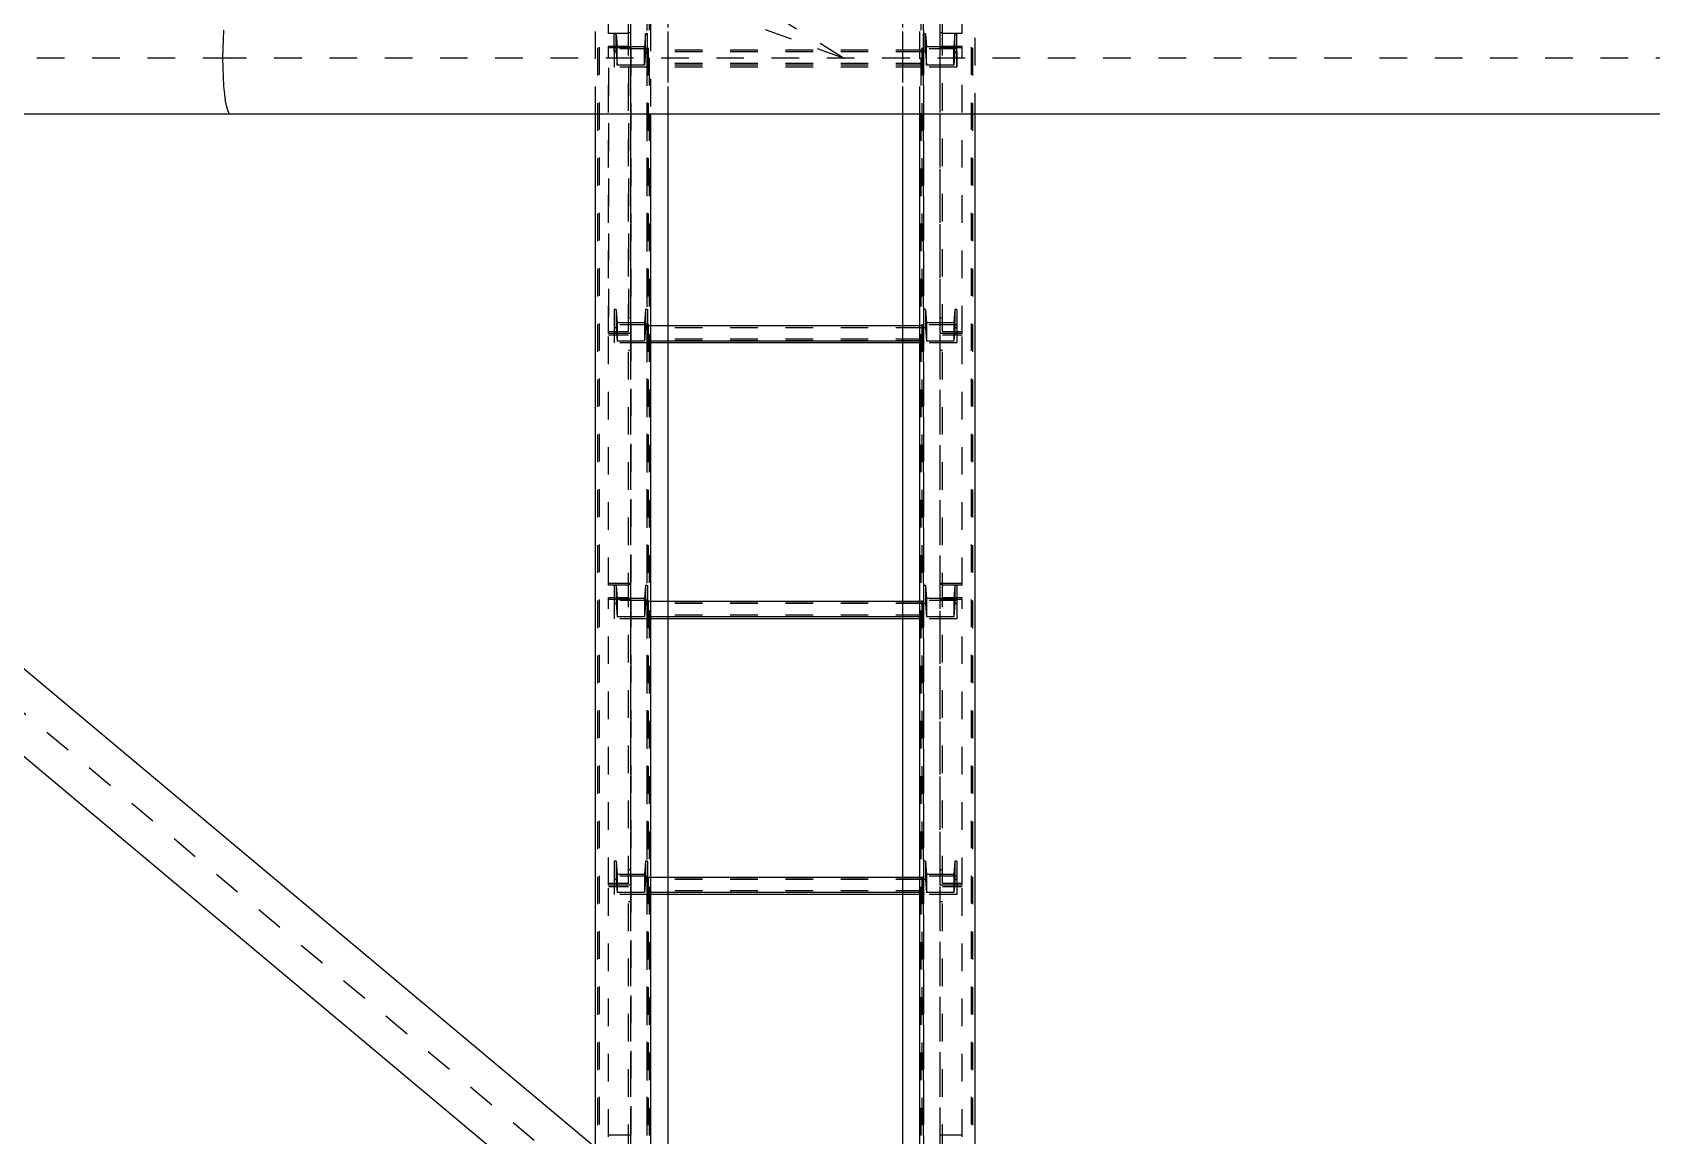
# Model space of a CAD drawing. Header units: millimetres. Extents: x 149919 to 150445, y 136651 to 136866.
# Drawn here: x 150245.64 to 150251.5, y 136786.58 to 136790.57 of the extents above; entities that cross this region are included whole.
import ezdxf

# ---------------------------------------------------------------- set-up
doc = ezdxf.new("R2010")
doc.units = ezdxf.units.MM
doc.header["$LTSCALE"] = 0.25
for name, pattern in [('CENTER', [50.8, 31.75, -6.35, 6.35, -6.35]), ('XKITLINE00', [0]), ('XKITLINE02', [4, 2, -2]), ('XKITLINE03', [6, 3, -1, 1, -1])]:
    doc.linetypes.add(name, pattern=pattern)

# ---------------------------------------------------------------- blocks, each defined once
blk = doc.blocks.new('çatıı')
at = {"color": 8, "linetype": 'CENTER'}
for p, q in [((10676.04, 14010.27), (10385.47, 14190.27)), ((10676.04, 14010.27), (10448.79, 14092.77)), ((10454.1, 14010.27), (9008.64, 14010.27)), ((10096.38, 14010.27), (11840, 12550.27)), ((11840, 14010.27), (10454.1, 14010.27))]:
    blk.add_line(p, q, dxfattribs=at)
at = {"color": 1, "linetype": 'XKITLINE03'}
for p, q in [((10599, 12460.22), (10599, 14136.58)), ((10711, 12460.22), (10710.99, 14136.58)), ((10605, 12460.27), (10605, 14100.27)), ((10705, 14100.27), (10705, 12460.27)), ((10599.01, 14013.98), (10599.01, 13910.64)), ((10605.02, 14013.62), (10605.02, 14007.01)), ((10705, 14007.01), (10705, 14013.62)), ((10710.99, 13910.64), (10710.99, 14013.98)), ((10705, 14007.72), (10605.02, 14007.72)), ((10605.02, 13913.8), (10605.02, 13907.18)), ((10705, 13907.18), (10705, 13913.8)), ((10599.01, 13910.64), (10599.01, 13820.13)), ((10705, 13907.89), (10605.02, 13907.89)), ((10710.99, 13820.13), (10710.99, 13910.64)), ((10599.01, 13814.33), (10599.01, 13710.99)), ((10605.02, 13813.97), (10605.02, 13807.36)), ((10705, 13807.36), (10705, 13813.97)), ((10710.99, 13710.99), (10710.99, 13814.33)), ((10705, 13808.07), (10605.02, 13808.07)), ((10605.02, 13714.14), (10605.02, 13707.53)), ((10705, 13707.53), (10705, 13714.14)), ((10599.01, 13710.99), (10599.01, 13620.48)), ((10705, 13708.24), (10605.02, 13708.24)), ((10710.99, 13620.48), (10710.99, 13710.99))]:
    blk.add_line(p, q, dxfattribs=at)
at = {"color": 116, "linetype": 'XKITLINE02', "true_color": 0x136734}
for p, q in [((10587.15, 12464.01), (10587.15, 14108.01)), ((10587.68, 12464.27), (10587.68, 14108.55)), ((10591.01, 14019.18), (10591.01, 14108.62)), ((10598.21, 14017.22), (10598.21, 14109.62)), ((10599.01, 14013.65), (10599.01, 14110.24)), ((10604.92, 12464.27), (10604.92, 14108.55)), ((10605.45, 12464.01), (10605.45, 14108.01)), ((10704.55, 12464.01), (10704.54, 14108.01)), ((10705.08, 12464.27), (10705.07, 14108.55)), ((10710.99, 14013.65), (10710.99, 14110.24)), ((10711.79, 14013.65), (10711.79, 14109.62)), ((10718.99, 14019.18), (10718.99, 14110.24)), ((10722.31, 12464.27), (10722.31, 14108.55)), ((10722.85, 12464.01), (10722.84, 14108.01)), ((10605, 12460.27), (10605, 14101.46)), ((10605.85, 12460.36), (10605.85, 14101.37)), ((10612.5, 12461.41), (10612.5, 14101.41)), ((10704.15, 12460.36), (10704.15, 14101.37)), ((10705, 12460.27), (10705, 14101.46)), ((10606.3, 12512.75), (10606.3, 14066.32)), ((10612.5, 13989.97), (10612.5, 14062.48)), ((10723.69, 12527.64), (10723.69, 14052.58)), ((10697.5, 12461.41), (10697.5, 14036.38)), ((10697.5, 13989.97), (10697.5, 14036.38)), ((10703.69, 13989.97), (10703.69, 14040.21)), ((10586.3, 13989.97), (10586.3, 14030.57)), ((10598.21, 14013.65), (10598.21, 14026.83)), ((10598.21, 14019.18), (10591.01, 14019.18)), ((10593.7, 14019.11), (10593.02, 14019.11)), ((10593.02, 14013.59), (10593.02, 14019.11)), ((10593.02, 14012.5), (10593.02, 14019.11)), ((10593.7, 14019.11), (10594.08, 14014.32)), ((10593.7, 14012.5), (10593.7, 14019.11)), ((10599.01, 14019.45), (10598.21, 14019.45)), ((10598.21, 13911.19), (10598.21, 14019.45)), ((10599.01, 14006.75), (10599.01, 14019.45)), ((10604.34, 14019.11), (10603.95, 14014.32)), ((10605.02, 14019.11), (10604.34, 14019.11)), ((10604.34, 14012.5), (10604.34, 14019.11)), ((10605.02, 14013.59), (10605.02, 14019.11)), ((10605.02, 14012.5), (10605.02, 14019.11)), ((10705, 14012.5), (10705, 14019.11)), ((10705, 14013.62), (10705, 14019.11)), ((10705.68, 14019.11), (10705, 14019.11)), ((10705.68, 14012.5), (10705.68, 14019.11)), ((10705.68, 14019.11), (10706.06, 14014.32)), ((10710.99, 13910.64), (10710.99, 14019.45)), ((10711.79, 14019.45), (10710.99, 14019.45)), ((10711.79, 13911.19), (10711.79, 14019.45)), ((10718.99, 14019.18), (10711.79, 14019.18)), ((10716.32, 14019.11), (10715.93, 14014.32)), ((10716.32, 14012.5), (10716.32, 14019.11)), ((10717, 14019.11), (10716.32, 14019.11)), ((10717, 14012.5), (10717, 14019.11)), ((10717, 14013.62), (10717, 14019.11)), ((10598.21, 14014.53), (10591.01, 14014.53)), ((10591.01, 13910.64), (10591.01, 14014.53)), ((10599.01, 14013.98), (10591.01, 14013.98)), ((10605.02, 14013.62), (10593.02, 14013.62)), ((10593.02, 14013.59), (10593.02, 14007.01)), ((10593.7, 14012.5), (10593.02, 14012.5)), ((10593.02, 14012.5), (10593.02, 14007.01)), ((10593.7, 14012.5), (10594.08, 14007.71)), ((10603.95, 14014.32), (10594.08, 14014.32)), ((10594.08, 14007.71), (10594.08, 14014.32)), ((10599.01, 14013.65), (10598.21, 14013.65)), ((10603.95, 14007.71), (10603.95, 14014.32)), ((10604.34, 14012.5), (10603.95, 14007.71)), ((10605.02, 14012.5), (10604.34, 14012.5)), ((10605.02, 14013.59), (10605.02, 14007.01)), ((10605.02, 14007.01), (10605.02, 14013.21)), ((10705, 14013.21), (10605.02, 14013.21)), ((10705, 14013.17), (10605.02, 14013.17)), ((10705, 14012.54), (10605.02, 14012.54)), ((10705, 14012.5), (10605.02, 14012.5)), ((10605.02, 14012.5), (10605.02, 14007.01)), ((10705, 14007.01), (10705, 14013.62)), ((10717, 14013.62), (10705, 14013.62)), ((10705, 14007.01), (10705, 14013.21)), ((10705, 14012.5), (10705, 14007.01)), ((10705.68, 14012.5), (10705, 14012.5)), ((10705.68, 14012.5), (10706.06, 14007.71)), ((10706.06, 14007.71), (10706.06, 14014.32)), ((10715.93, 14014.32), (10706.06, 14014.32)), ((10718.99, 14013.98), (10710.99, 14013.98)), ((10711.79, 14013.65), (10710.99, 14013.65)), ((10718.99, 14014.53), (10711.79, 14014.53)), ((10715.93, 14007.71), (10715.93, 14014.32)), ((10716.32, 14012.5), (10715.93, 14007.71)), ((10717, 14012.5), (10716.32, 14012.5)), ((10717, 14007.01), (10717, 14013.62)), ((10717, 14012.5), (10717, 14007.01)), ((10718.99, 13910.64), (10718.99, 14014.53)), ((10591.01, 14006.75), (10591.01, 13911.19)), ((10605.02, 14007.01), (10593.02, 14007.01)), ((10603.95, 14007.71), (10594.08, 14007.71)), ((10598.21, 14006.75), (10598.21, 13916.11)), ((10599.01, 13910.64), (10599.01, 14006.75)), ((10705, 14008.36), (10605.02, 14008.36)), ((10705, 14007.77), (10605.02, 14007.77)), ((10705, 14007.72), (10605.02, 14007.72)), ((10705, 14007.01), (10605.02, 14007.01)), ((10717, 14007.01), (10705, 14007.01)), ((10715.93, 14007.71), (10706.06, 14007.71)), ((10593.7, 13919.29), (10593.02, 13919.29)), ((10593.02, 13919.29), (10593.02, 13913.8)), ((10593.02, 13919.29), (10593.02, 13912.68)), ((10593.7, 13919.29), (10594.08, 13914.49)), ((10593.7, 13919.29), (10593.7, 13912.68)), ((10604.34, 13919.29), (10603.95, 13914.49)), ((10605.02, 13919.29), (10604.34, 13919.29)), ((10604.34, 13919.29), (10604.34, 13912.68)), ((10605.02, 13919.29), (10605.02, 13913.8)), ((10605.02, 13919.29), (10605.02, 13912.68)), ((10705, 13919.29), (10705, 13912.68)), ((10705, 13919.29), (10705, 13913.8)), ((10705.68, 13919.29), (10705, 13919.29)), ((10705.68, 13919.29), (10705.68, 13912.68)), ((10705.68, 13919.29), (10706.06, 13914.49)), ((10716.32, 13919.29), (10715.93, 13914.49)), ((10716.32, 13919.29), (10716.32, 13912.68)), ((10717, 13919.29), (10716.32, 13919.29)), ((10717, 13919.29), (10717, 13912.68)), ((10717, 13919.29), (10717, 13913.8)), ((10605.02, 13913.8), (10593.02, 13913.8)), ((10593.02, 13913.8), (10593.02, 13907.18)), ((10593.7, 13912.68), (10593.02, 13912.68)), ((10593.02, 13912.68), (10593.02, 13907.18)), ((10593.7, 13912.68), (10594.08, 13907.88)), ((10603.95, 13914.49), (10594.08, 13914.49)), ((10594.08, 13914.49), (10594.08, 13907.88)), ((10599.01, 13916.11), (10598.21, 13916.11)), ((10603.95, 13914.49), (10603.95, 13907.88)), ((10604.34, 13912.68), (10603.95, 13907.88)), ((10605.02, 13912.68), (10604.34, 13912.68)), ((10605.02, 13913.8), (10605.02, 13907.18)), ((10605.02, 13907.18), (10605.02, 13913.38)), ((10612.5, 13913.38), (10605.02, 13913.38)), ((10705, 13913.34), (10605.02, 13913.34)), ((10705, 13912.72), (10605.02, 13912.72)), ((10605.02, 13912.68), (10605.02, 13907.18)), ((10705, 13912.68), (10605.02, 13912.68)), ((10705, 13913.38), (10697.5, 13913.38)), ((10705, 13913.8), (10705, 13907.18)), ((10717, 13913.8), (10705, 13913.8)), ((10705, 13907.18), (10705, 13913.38)), ((10705, 13912.68), (10705, 13907.18)), ((10705.68, 13912.68), (10705, 13912.68)), ((10705.68, 13912.68), (10706.06, 13907.88)), ((10706.06, 13914.49), (10706.06, 13907.88)), ((10715.93, 13914.49), (10706.06, 13914.49)), ((10711.79, 13916.11), (10710.99, 13916.11)), ((10715.93, 13914.49), (10715.93, 13907.88)), ((10716.32, 13912.68), (10715.93, 13907.88)), ((10717, 13912.68), (10716.32, 13912.68)), ((10717, 13913.8), (10717, 13907.18)), ((10717, 13912.68), (10717, 13907.18)), ((10598.21, 13911.19), (10591.01, 13911.19)), ((10591.01, 13819.52), (10591.01, 13910.64)), ((10599.01, 13910.64), (10591.01, 13910.64)), ((10599.01, 13910.64), (10591.01, 13910.64)), ((10598.21, 13910.02), (10591.01, 13910.02)), ((10605.02, 13907.18), (10593.02, 13907.18)), ((10603.95, 13907.88), (10594.08, 13907.88)), ((10598.21, 13814), (10598.21, 13910.02)), ((10599.01, 13814), (10599.01, 13910.64)), ((10705, 13908.53), (10605.02, 13908.53)), ((10705, 13907.95), (10605.02, 13907.95)), ((10612.5, 13907.89), (10605.02, 13907.89)), ((10612.5, 13907.18), (10605.02, 13907.18)), ((10705, 13907.89), (10697.5, 13907.89)), ((10705, 13907.18), (10697.5, 13907.18)), ((10717, 13907.18), (10705, 13907.18)), ((10715.93, 13907.88), (10706.06, 13907.88)), ((10710.99, 13814), (10710.99, 13910.64)), ((10718.99, 13910.64), (10710.99, 13910.64)), ((10718.99, 13910.64), (10710.99, 13910.64)), ((10718.99, 13911.19), (10711.79, 13911.19)), ((10711.79, 13814), (10711.79, 13910.02)), ((10718.99, 13910.02), (10711.79, 13910.02)), ((10718.99, 13819.52), (10718.99, 13910.64)), ((10599.01, 13904.5), (10598.21, 13904.5)), ((10711.79, 13904.5), (10710.99, 13904.5)), ((10599.01, 13820.13), (10591.01, 13820.13)), ((10598.21, 13819.52), (10591.01, 13819.52)), ((10593.7, 13819.46), (10593.02, 13819.46)), ((10593.02, 13819.46), (10593.02, 13813.97)), ((10593.02, 13819.46), (10593.02, 13812.85)), ((10593.7, 13819.46), (10594.08, 13814.67)), ((10593.7, 13819.46), (10593.7, 13812.85)), ((10599.01, 13819.8), (10598.21, 13819.8)), ((10598.21, 13711.53), (10598.21, 13819.8)), ((10599.01, 13710.99), (10599.01, 13819.8)), ((10604.34, 13819.46), (10603.95, 13814.67)), ((10605.02, 13819.46), (10604.34, 13819.46)), ((10604.34, 13819.46), (10604.34, 13812.85)), ((10605.02, 13819.46), (10605.02, 13813.97)), ((10605.02, 13819.46), (10605.02, 13812.85)), ((10705, 13819.46), (10705, 13812.85)), ((10705, 13819.46), (10705, 13813.97)), ((10705.68, 13819.46), (10705, 13819.46)), ((10705.68, 13819.46), (10705.68, 13812.85)), ((10705.68, 13819.46), (10706.06, 13814.67)), ((10718.99, 13820.13), (10710.99, 13820.13)), ((10710.99, 13710.99), (10710.99, 13819.8)), ((10711.79, 13819.8), (10710.99, 13819.8)), ((10711.79, 13711.53), (10711.79, 13819.8)), ((10718.99, 13819.52), (10711.79, 13819.52)), ((10716.32, 13819.46), (10715.93, 13814.67)), ((10716.32, 13819.46), (10716.32, 13812.85)), ((10717, 13819.46), (10716.32, 13819.46)), ((10717, 13819.46), (10717, 13812.85)), ((10717, 13819.46), (10717, 13813.97)), ((10598.21, 13814.88), (10591.01, 13814.88)), ((10591.01, 13710.99), (10591.01, 13814.88)), ((10599.01, 13814.33), (10591.01, 13814.33)), ((10605.02, 13813.97), (10593.02, 13813.97)), ((10593.02, 13813.97), (10593.02, 13807.36)), ((10593.7, 13812.85), (10593.02, 13812.85)), ((10593.02, 13812.85), (10593.02, 13807.36)), ((10593.7, 13812.85), (10594.08, 13808.06)), ((10603.95, 13814.67), (10594.08, 13814.67)), ((10594.08, 13814.67), (10594.08, 13808.06)), ((10599.01, 13814), (10598.21, 13814)), ((10603.95, 13814.67), (10603.95, 13808.06)), ((10604.34, 13812.85), (10603.95, 13808.06)), ((10605.02, 13812.85), (10604.34, 13812.85)), ((10605.02, 13813.97), (10605.02, 13807.36)), ((10605.02, 13807.36), (10605.02, 13813.56)), ((10612.5, 13813.56), (10605.02, 13813.56)), ((10705, 13813.52), (10605.02, 13813.52)), ((10705, 13812.89), (10605.02, 13812.89)), ((10605.02, 13812.85), (10605.02, 13807.36)), ((10705, 13812.85), (10605.02, 13812.85)), ((10705, 13813.56), (10697.5, 13813.56)), ((10705, 13807.36), (10705, 13813.97)), ((10717, 13813.97), (10705, 13813.97)), ((10705, 13807.36), (10705, 13813.56)), ((10705, 13812.85), (10705, 13807.36)), ((10705.68, 13812.85), (10705, 13812.85)), ((10705.68, 13812.85), (10706.06, 13808.06)), ((10706.06, 13814.67), (10706.06, 13808.06)), ((10715.93, 13814.67), (10706.06, 13814.67)), ((10718.99, 13814.33), (10710.99, 13814.33)), ((10711.79, 13814), (10710.99, 13814)), ((10718.99, 13814.88), (10711.79, 13814.88)), ((10715.93, 13814.67), (10715.93, 13808.06)), ((10716.32, 13812.85), (10715.93, 13808.06)), ((10717, 13812.85), (10716.32, 13812.85)), ((10717, 13813.97), (10717, 13807.36)), ((10717, 13812.85), (10717, 13807.36)), ((10718.99, 13710.99), (10718.99, 13814.88)), ((10605.02, 13807.36), (10593.02, 13807.36)), ((10603.95, 13808.06), (10594.08, 13808.06)), ((10705, 13808.7), (10605.02, 13808.7)), ((10705, 13808.12), (10605.02, 13808.12)), ((10612.5, 13808.07), (10605.02, 13808.07)), ((10612.5, 13807.36), (10605.02, 13807.36)), ((10705, 13808.07), (10697.5, 13808.07)), ((10705, 13807.36), (10697.5, 13807.36)), ((10717, 13807.36), (10705, 13807.36)), ((10715.93, 13808.06), (10706.06, 13808.06)), ((10593.7, 13719.63), (10593.02, 13719.63)), ((10593.02, 13719.63), (10593.02, 13714.14)), ((10593.02, 13719.63), (10593.02, 13713.02)), ((10593.7, 13719.63), (10594.08, 13714.84)), ((10593.7, 13719.63), (10593.7, 13713.02)), ((10604.34, 13719.63), (10603.95, 13714.84)), ((10605.02, 13719.63), (10604.34, 13719.63)), ((10604.34, 13719.63), (10604.34, 13713.02)), ((10605.02, 13719.63), (10605.02, 13714.14)), ((10605.02, 13719.63), (10605.02, 13713.02)), ((10705, 13719.63), (10705, 13713.02)), ((10705, 13719.63), (10705, 13714.14)), ((10705.68, 13719.63), (10705, 13719.63)), ((10705.68, 13719.63), (10705.68, 13713.02)), ((10705.68, 13719.63), (10706.06, 13714.84)), ((10716.32, 13719.63), (10715.93, 13714.84)), ((10716.32, 13719.63), (10716.32, 13713.02)), ((10717, 13719.63), (10716.32, 13719.63)), ((10717, 13719.63), (10717, 13713.02)), ((10717, 13719.63), (10717, 13714.14)), ((10605.02, 13714.14), (10593.02, 13714.14)), ((10593.02, 13714.14), (10593.02, 13707.53)), ((10593.7, 13713.02), (10593.02, 13713.02)), ((10593.02, 13713.02), (10593.02, 13707.53)), ((10593.7, 13713.02), (10594.08, 13708.23)), ((10603.95, 13714.84), (10594.08, 13714.84)), ((10594.08, 13714.84), (10594.08, 13708.23)), ((10599.01, 13716.46), (10598.21, 13716.46)), ((10603.95, 13714.84), (10603.95, 13708.23)), ((10604.34, 13713.02), (10603.95, 13708.23)), ((10605.02, 13713.02), (10604.34, 13713.02)), ((10605.02, 13714.14), (10605.02, 13707.53)), ((10605.02, 13707.53), (10605.02, 13713.73)), ((10612.5, 13713.73), (10605.02, 13713.73)), ((10705, 13713.69), (10605.02, 13713.69)), ((10705, 13713.06), (10605.02, 13713.06)), ((10605.02, 13713.02), (10605.02, 13707.53)), ((10705, 13713.02), (10605.02, 13713.02)), ((10705, 13713.73), (10697.5, 13713.73)), ((10705, 13714.14), (10705, 13707.53)), ((10717, 13714.14), (10705, 13714.14)), ((10705, 13707.53), (10705, 13713.73)), ((10705, 13713.02), (10705, 13707.53)), ((10705.68, 13713.02), (10705, 13713.02)), ((10705.68, 13713.02), (10706.06, 13708.23)), ((10706.06, 13714.84), (10706.06, 13708.23)), ((10715.93, 13714.84), (10706.06, 13714.84)), ((10711.79, 13716.46), (10710.99, 13716.46)), ((10715.93, 13714.84), (10715.93, 13708.23)), ((10716.32, 13713.02), (10715.93, 13708.23)), ((10717, 13713.02), (10716.32, 13713.02)), ((10717, 13714.14), (10717, 13707.53)), ((10717, 13713.02), (10717, 13707.53)), ((10598.21, 13711.53), (10591.01, 13711.53)), ((10591.01, 13619.87), (10591.01, 13710.99)), ((10599.01, 13710.99), (10591.01, 13710.99)), ((10599.01, 13710.99), (10591.01, 13710.99)), ((10598.21, 13710.37), (10591.01, 13710.37)), ((10605.02, 13707.53), (10593.02, 13707.53)), ((10603.95, 13708.23), (10594.08, 13708.23)), ((10598.21, 13614.35), (10598.21, 13710.37)), ((10599.01, 13614.35), (10599.01, 13710.99)), ((10705, 13708.88), (10605.02, 13708.88)), ((10705, 13708.29), (10605.02, 13708.29)), ((10612.5, 13708.24), (10605.02, 13708.24)), ((10612.5, 13707.53), (10605.02, 13707.53)), ((10705, 13708.24), (10697.5, 13708.24)), ((10705, 13707.53), (10697.5, 13707.53)), ((10717, 13707.53), (10705, 13707.53)), ((10715.93, 13708.23), (10706.06, 13708.23)), ((10710.99, 13614.35), (10710.99, 13710.99)), ((10718.99, 13710.99), (10710.99, 13710.99)), ((10718.99, 13710.99), (10710.99, 13710.99)), ((10718.99, 13711.53), (10711.79, 13711.53)), ((10711.79, 13614.35), (10711.79, 13710.37)), ((10718.99, 13710.37), (10711.79, 13710.37)), ((10718.99, 13619.87), (10718.99, 13710.99)), ((10599.01, 13704.85), (10598.21, 13704.85)), ((10711.79, 13704.85), (10710.99, 13704.85)), ((10599.01, 13620.48), (10591.01, 13620.48)), ((10718.99, 13620.48), (10710.99, 13620.48))]:
    blk.add_line(p, q, dxfattribs=at)
at = {"color": 8, "linetype": 'XKITLINE00'}
for p, q in [((10451.67, 14020.42), (10451.46, 14017.22)), ((10451.33, 14013.8), (10451.29, 14010.27)), ((10451.46, 14017.22), (10451.33, 14013.8)), ((10451.29, 14010.27), (10451.33, 14006.75)), ((10451.33, 14006.75), (10451.46, 14003.33)), ((10451.46, 14003.33), (10451.67, 14000.12)), ((10451.67, 14000.12), (10451.95, 13997.23)), ((10451.95, 13997.23), (10452.29, 13994.72)), ((10452.29, 13994.72), (10452.69, 13992.69)), ((11763.8, 12629.97), (10139.58, 13989.99)), ((10454.1, 13989.97), (10139.6, 13989.97)), ((10452.69, 13992.69), (10453.14, 13991.2)), ((10452.7, 13992.69), (10453.14, 13991.2)), ((10453.14, 13991.2), (10453.61, 13990.28)), ((10453.14, 13991.2), (10453.61, 13990.28)), ((10454.1, 13989.97), (10453.61, 13990.28)), ((10454.1, 13989.97), (10453.61, 13990.28)), ((11718.97, 13989.97), (10454.1, 13989.97)), ((11763.8, 12598.19), (10108.39, 13984.33))]:
    blk.add_line(p, q, dxfattribs=at)
at = {"color": 7, "linetype": 'XKITLINE00'}
for p, q in [((10586.3, 13615.93), (10586.3, 13989.97)), ((10606.3, 13599.18), (10606.3, 13989.97)), ((10612.5, 13594), (10612.5, 13989.97)), ((10697.5, 13522.82), (10697.5, 13989.97)), ((10703.69, 13517.63), (10703.69, 13989.97)), ((10723.69, 13500.89), (10723.69, 13989.97)), ((10697.5, 13913.38), (10612.5, 13913.38)), ((10697.5, 13907.89), (10612.5, 13907.89)), ((10697.5, 13907.18), (10612.5, 13907.18)), ((10697.5, 13813.56), (10612.5, 13813.56)), ((10697.5, 13808.07), (10612.5, 13808.07)), ((10697.5, 13807.36), (10612.5, 13807.36)), ((10697.5, 13713.73), (10612.5, 13713.73)), ((10697.5, 13708.24), (10612.5, 13708.24)), ((10697.5, 13707.53), (10612.5, 13707.53))]:
    blk.add_line(p, q, dxfattribs=at)
at = {"color": 1, "linetype": 'XKITLINE00'}
for centre in [(10599.01, 14013.98), (10605.02, 14013.62), (10705, 14013.62), (10710.99, 14013.98), (10605.02, 14007.72), (10605.02, 14007.01), (10705, 14007.72), (10705, 14007.01), (10605.02, 13913.8), (10705, 13913.8), (10599.01, 13910.64), (10599.01, 13910.64), (10605.02, 13907.89), (10605.02, 13907.18), (10705, 13907.89), (10705, 13907.18), (10710.99, 13910.64), (10710.99, 13910.64), (10599.01, 13820.13), (10710.99, 13820.13), (10599.01, 13814.33), (10605.02, 13813.97), (10705, 13813.97), (10710.99, 13814.33), (10605.02, 13808.07), (10605.02, 13807.36), (10705, 13808.07), (10705, 13807.36), (10605.02, 13714.14), (10705, 13714.14), (10599.01, 13710.99), (10599.01, 13710.99), (10605.02, 13708.24), (10605.02, 13707.53), (10705, 13708.24), (10705, 13707.53), (10710.99, 13710.99), (10710.99, 13710.99), (10599.01, 13620.48), (10710.99, 13620.48)]:
    blk.add_circle(centre, 0.05, dxfattribs=at)
at = {"color": 8, "linetype": 'XKITLINE00'}
for centre in [(10454.1, 14010.27), (10454.1, 14010.27), (10676.04, 14010.27), (10676.04, 14010.27)]:
    blk.add_circle(centre, 0.05, dxfattribs=at)

msp = doc.modelspace()

# ---------------------------------------------------------------- block references
at = {"xscale": 0.009999943142843078, "yscale": 0.009999943142843078, "zscale": 0.009999943142843078}
msp.add_blockref('çatıı', (150141.8141, 136650.3731), dxfattribs=at)

doc.saveas('drawing.dxf')
